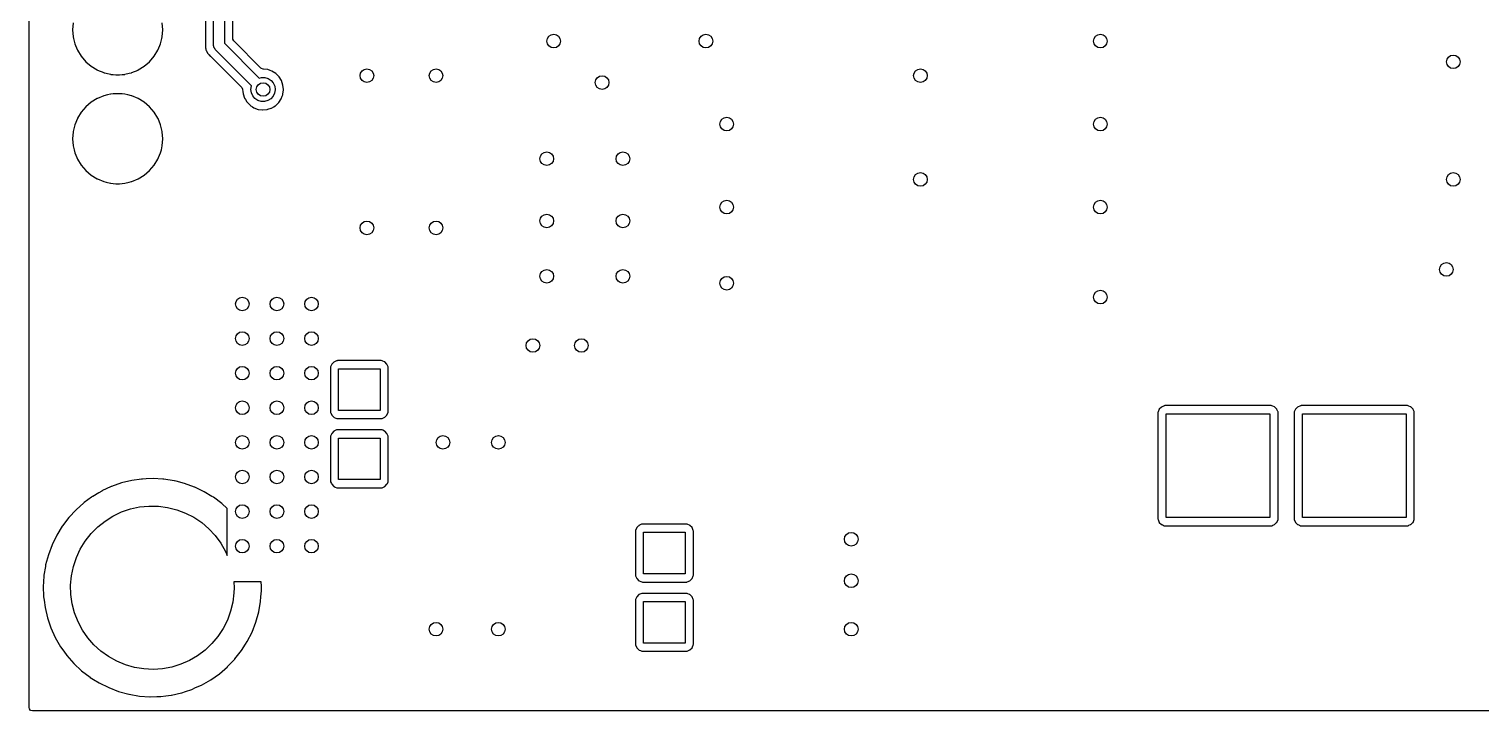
# Model space of a CAD drawing. Extents: x 0.02 to 3.18, y 0.02 to 2.78.
# Drawn here: x 0.022 to 2.12, y 0.022 to 1.007 of the extents above; entities that cross this region are included whole.
import ezdxf

# ---------------------------------------------------------------- set-up
doc = ezdxf.new("R2010")
doc.units = 0
doc.header["$MEASUREMENT"] = 0
doc.layers.add('BLACK', color=7, linetype='CONTINUOUS')

msp = doc.modelspace()

# ---------------------------------------------------------------- linework, layer by layer
at = {"layer": 'BLACK', "linetype": 'CONTINUOUS'}
for p, q in [((0.0218, 0.0268), (0.0218, 2.7732)), ((0.2767, 1.3272), (0.2767, 0.9864)), ((0.2885, 0.9836), (0.2885, 1.3298)), ((0.3043, 1.3265), (0.3043, 0.9869)), ((0.3161, 0.9938), (0.3161, 1.0741)), ((0.0856, 1.0165), (0.0848, 1.0063)), ((0.2152, 1.0063), (0.2144, 1.0165)), ((0.0848, 1.0063), (0.0856, 0.9961)), ((0.0856, 0.9961), (0.0857, 0.9959)), ((0.0857, 0.9959), (0.0857, 0.9959)), ((0.0857, 0.9959), (0.0862, 0.9938)), ((0.0862, 0.9938), (0.088, 0.9862)), ((0.088, 0.9862), (0.0881, 0.986)), ((0.2119, 0.986), (0.212, 0.9862)), ((0.212, 0.9862), (0.2138, 0.9938)), ((0.2138, 0.9938), (0.2143, 0.9959)), ((0.2143, 0.9959), (0.2144, 0.9961)), ((0.2143, 0.9959), (0.2143, 0.9959)), ((0.2144, 0.9961), (0.2152, 1.0063)), ((0.2767, 0.9864), (0.2766, 0.9859)), ((0.3043, 0.9869), (0.3546, 0.9365)), ((0.3162, 0.9928), (0.3161, 0.9938)), ((0.3176, 0.9903), (0.3162, 0.9928)), ((0.3569, 0.951), (0.3176, 0.9903)), ((0.0881, 0.986), (0.0881, 0.986)), ((0.0881, 0.986), (0.0915, 0.9777)), ((0.0915, 0.9777), (0.0919, 0.9767)), ((0.0919, 0.9767), (0.0973, 0.968)), ((0.0973, 0.968), (0.1039, 0.9602)), ((0.1961, 0.9602), (0.2027, 0.968)), ((0.2027, 0.968), (0.2081, 0.9767)), ((0.2081, 0.9767), (0.2085, 0.9777)), ((0.2085, 0.9777), (0.2119, 0.986)), ((0.2119, 0.986), (0.2119, 0.986)), ((0.2766, 0.9859), (0.2767, 0.9859)), ((0.2767, 0.9859), (0.2766, 0.9855)), ((0.2766, 0.9855), (0.2766, 0.9852)), ((0.2766, 0.9852), (0.2766, 0.9848)), ((0.2766, 0.9848), (0.2767, 0.9831)), ((0.2767, 0.9831), (0.2767, 0.9828)), ((0.2767, 0.9828), (0.2767, 0.9822)), ((0.2767, 0.9822), (0.2767, 0.982)), ((0.2767, 0.982), (0.2767, 0.9818)), ((0.2767, 0.9818), (0.2768, 0.9814)), ((0.2768, 0.9814), (0.2769, 0.9796)), ((0.2769, 0.9796), (0.277, 0.9792)), ((0.277, 0.9792), (0.2771, 0.9791)), ((0.2771, 0.9791), (0.2772, 0.9785)), ((0.2772, 0.9785), (0.2772, 0.9784)), ((0.2772, 0.9784), (0.2773, 0.978)), ((0.2773, 0.978), (0.278, 0.9763)), ((0.278, 0.9763), (0.2782, 0.976)), ((0.2782, 0.976), (0.2787, 0.9746)), ((0.2787, 0.9746), (0.2787, 0.9746)), ((0.2787, 0.9746), (0.2788, 0.9743)), ((0.2788, 0.9743), (0.279, 0.974)), ((0.279, 0.974), (0.2791, 0.9738)), ((0.2791, 0.9738), (0.2794, 0.9733)), ((0.2794, 0.9733), (0.2795, 0.9732)), ((0.2795, 0.9732), (0.2796, 0.9729)), ((0.2796, 0.9729), (0.2799, 0.9726)), ((0.2799, 0.9726), (0.2799, 0.9726)), ((0.2799, 0.9726), (0.2808, 0.9715)), ((0.2808, 0.9715), (0.2811, 0.9712)), ((0.2811, 0.9712), (0.2814, 0.9708)), ((0.2814, 0.9708), (0.2818, 0.9703)), ((0.2818, 0.9703), (0.2821, 0.9701)), ((0.2821, 0.9701), (0.2833, 0.9686)), ((0.2833, 0.9686), (0.2836, 0.9684)), ((0.2836, 0.9684), (0.2839, 0.9682)), ((0.2839, 0.9682), (0.2839, 0.9682)), ((0.2839, 0.9682), (0.2843, 0.9678)), ((0.2843, 0.9678), (0.3291, 0.9231)), ((0.2888, 0.9823), (0.2885, 0.9836)), ((0.289, 0.981), (0.2888, 0.9823)), ((0.2892, 0.9806), (0.289, 0.981)), ((0.2893, 0.9802), (0.2892, 0.9806)), ((0.2901, 0.9792), (0.2893, 0.9802)), ((0.2908, 0.978), (0.2901, 0.9792)), ((0.3434, 0.9255), (0.2908, 0.978)), ((0.1039, 0.9602), (0.1117, 0.9536)), ((0.1117, 0.9536), (0.1204, 0.9482)), ((0.1204, 0.9482), (0.1206, 0.9481)), ((0.1206, 0.9481), (0.1206, 0.9481)), ((0.1206, 0.9481), (0.1297, 0.9444)), ((0.1297, 0.9444), (0.1299, 0.9443)), ((0.1299, 0.9443), (0.1333, 0.9435)), ((0.1667, 0.9435), (0.1701, 0.9443)), ((0.1701, 0.9443), (0.1703, 0.9444)), ((0.1703, 0.9444), (0.1794, 0.9481)), ((0.1794, 0.9481), (0.1796, 0.9482)), ((0.1794, 0.9481), (0.1794, 0.9481)), ((0.1796, 0.9482), (0.1883, 0.9536)), ((0.1883, 0.9536), (0.1961, 0.9602)), ((0.3577, 0.9503), (0.3569, 0.951)), ((0.3602, 0.9496), (0.3577, 0.9503)), ((0.3602, 0.9495), (0.3602, 0.9496)), ((0.3605, 0.9495), (0.3602, 0.9495)), ((0.3665, 0.9488), (0.3605, 0.9495)), ((0.3605, 0.9495), (0.3605, 0.9495)), ((0.3667, 0.9488), (0.3665, 0.9488)), ((0.3665, 0.9488), (0.3665, 0.9488)), ((0.367, 0.9487), (0.3667, 0.9488)), ((0.3703, 0.9475), (0.367, 0.9487)), ((0.367, 0.9487), (0.367, 0.9487)), ((0.3729, 0.9465), (0.3703, 0.9475)), ((0.3785, 0.943), (0.3729, 0.9465)), ((0.1333, 0.9435), (0.1396, 0.942)), ((0.1396, 0.942), (0.1396, 0.942)), ((0.1396, 0.942), (0.1398, 0.9419)), ((0.1398, 0.9419), (0.1434, 0.9416)), ((0.1434, 0.9416), (0.1474, 0.9413)), ((0.1474, 0.9413), (0.1474, 0.9413)), ((0.1474, 0.9413), (0.1474, 0.9413)), ((0.1474, 0.9413), (0.1526, 0.9413)), ((0.1526, 0.9413), (0.1527, 0.9413)), ((0.1527, 0.9413), (0.1566, 0.9416)), ((0.1527, 0.9413), (0.1527, 0.9413)), ((0.1566, 0.9416), (0.1602, 0.9419)), ((0.1602, 0.9419), (0.1604, 0.942)), ((0.1604, 0.942), (0.1667, 0.9435)), ((0.1604, 0.942), (0.1604, 0.942)), ((0.3425, 0.9202), (0.3432, 0.9251)), ((0.3432, 0.9251), (0.3434, 0.9255)), ((0.3546, 0.9365), (0.3576, 0.9374)), ((0.3576, 0.9374), (0.3626, 0.9373)), ((0.3626, 0.9373), (0.3673, 0.9359)), ((0.3673, 0.9359), (0.3715, 0.9332)), ((0.3715, 0.9332), (0.3748, 0.9294)), ((0.3748, 0.9294), (0.3768, 0.9249)), ((0.3768, 0.9249), (0.3775, 0.92)), ((0.3831, 0.9383), (0.3785, 0.943)), ((0.3866, 0.9328), (0.3831, 0.9383)), ((0.3888, 0.9265), (0.3866, 0.9328)), ((0.3895, 0.92), (0.3888, 0.9265)), ((0.1204, 0.9069), (0.1117, 0.9016)), ((0.1206, 0.907), (0.1204, 0.9069)), ((0.1297, 0.9107), (0.1206, 0.907)), ((0.1206, 0.907), (0.1206, 0.907)), ((0.1299, 0.9108), (0.1297, 0.9107)), ((0.1297, 0.9107), (0.1297, 0.9107)), ((0.1352, 0.9121), (0.1299, 0.9108)), ((0.1396, 0.9132), (0.1352, 0.9121)), ((0.1398, 0.9132), (0.1396, 0.9132)), ((0.1396, 0.9132), (0.1396, 0.9132)), ((0.1434, 0.9135), (0.1398, 0.9132)), ((0.1474, 0.9138), (0.1434, 0.9135)), ((0.1526, 0.9138), (0.1474, 0.9138)), ((0.1474, 0.9138), (0.1474, 0.9138)), ((0.1474, 0.9138), (0.1474, 0.9138)), ((0.1527, 0.9138), (0.1526, 0.9138)), ((0.1566, 0.9135), (0.1527, 0.9138)), ((0.1527, 0.9138), (0.1527, 0.9138)), ((0.1602, 0.9132), (0.1566, 0.9135)), ((0.1604, 0.9132), (0.1602, 0.9132)), ((0.1648, 0.9121), (0.1604, 0.9132)), ((0.1604, 0.9132), (0.1604, 0.9132)), ((0.1701, 0.9108), (0.1648, 0.9121)), ((0.1703, 0.9107), (0.1701, 0.9108)), ((0.1794, 0.907), (0.1703, 0.9107)), ((0.1703, 0.9107), (0.1703, 0.9107)), ((0.1796, 0.9069), (0.1794, 0.907)), ((0.1794, 0.907), (0.1794, 0.907)), ((0.1883, 0.9016), (0.1796, 0.9069)), ((0.3291, 0.9231), (0.3304, 0.9206)), ((0.3304, 0.9206), (0.3305, 0.92)), ((0.3305, 0.92), (0.3308, 0.9172)), ((0.3308, 0.9172), (0.3311, 0.9139)), ((0.3311, 0.9139), (0.3332, 0.9076)), ((0.3332, 0.9076), (0.3333, 0.9074)), ((0.3333, 0.9074), (0.3345, 0.9055)), ((0.3345, 0.9055), (0.3366, 0.902)), ((0.3431, 0.9153), (0.3425, 0.9202)), ((0.3451, 0.9107), (0.3431, 0.9153)), ((0.3483, 0.9069), (0.3451, 0.9107)), ((0.3525, 0.9042), (0.3483, 0.9069)), ((0.3572, 0.9027), (0.3525, 0.9042)), ((0.3622, 0.9026), (0.3572, 0.9027)), ((0.367, 0.9039), (0.3622, 0.9026)), ((0.3712, 0.9065), (0.367, 0.9039)), ((0.3745, 0.9102), (0.3712, 0.9065)), ((0.3767, 0.9147), (0.3745, 0.9102)), ((0.3775, 0.9196), (0.3767, 0.9147)), ((0.3775, 0.92), (0.3775, 0.9196)), ((0.3826, 0.901), (0.3863, 0.9065)), ((0.3863, 0.9065), (0.3878, 0.9105)), ((0.3878, 0.9105), (0.3885, 0.9124)), ((0.3885, 0.9124), (0.3886, 0.9127)), ((0.3885, 0.9124), (0.3885, 0.9124)), ((0.3886, 0.9127), (0.3888, 0.9138)), ((0.3888, 0.9138), (0.3895, 0.919)), ((0.3895, 0.9192), (0.3895, 0.92)), ((0.3895, 0.919), (0.3895, 0.9192)), ((0.3895, 0.919), (0.3895, 0.919)), ((0.0973, 0.8871), (0.0919, 0.8784)), ((0.1039, 0.8949), (0.0973, 0.8871)), ((0.1117, 0.9016), (0.1039, 0.8949)), ((0.1961, 0.8949), (0.1883, 0.9016)), ((0.2027, 0.8871), (0.1961, 0.8949)), ((0.2081, 0.8784), (0.2027, 0.8871)), ((0.3366, 0.902), (0.3368, 0.9018)), ((0.3368, 0.9018), (0.3368, 0.9018)), ((0.3368, 0.9018), (0.3373, 0.9012)), ((0.3373, 0.9012), (0.3412, 0.8972)), ((0.3412, 0.8972), (0.3414, 0.8971)), ((0.3414, 0.8971), (0.3414, 0.8971)), ((0.3414, 0.8971), (0.3445, 0.895)), ((0.3445, 0.895), (0.3467, 0.8936)), ((0.3467, 0.8936), (0.3529, 0.8913)), ((0.3529, 0.8913), (0.3531, 0.8913)), ((0.3531, 0.8913), (0.3531, 0.8913)), ((0.3531, 0.8913), (0.3591, 0.8905)), ((0.3591, 0.8905), (0.3591, 0.8905)), ((0.3591, 0.8905), (0.3594, 0.8905)), ((0.3594, 0.8905), (0.3597, 0.8905)), ((0.3597, 0.8905), (0.3657, 0.891)), ((0.3597, 0.8905), (0.3597, 0.8905)), ((0.3657, 0.891), (0.3659, 0.8911)), ((0.3659, 0.8911), (0.3671, 0.8914)), ((0.3671, 0.8914), (0.3719, 0.893)), ((0.3719, 0.893), (0.3722, 0.8931)), ((0.3719, 0.893), (0.3719, 0.893)), ((0.3722, 0.8931), (0.3754, 0.895)), ((0.3754, 0.895), (0.3776, 0.8963)), ((0.3776, 0.8963), (0.3779, 0.8965)), ((0.3776, 0.8963), (0.3776, 0.8963)), ((0.3779, 0.8965), (0.3826, 0.901)), ((0.088, 0.8688), (0.0857, 0.8592)), ((0.0881, 0.8691), (0.088, 0.869)), ((0.088, 0.869), (0.088, 0.8688)), ((0.0918, 0.8782), (0.0881, 0.8691)), ((0.0919, 0.8784), (0.0918, 0.8782)), ((0.0918, 0.8782), (0.0918, 0.8782)), ((0.2082, 0.8782), (0.2081, 0.8784)), ((0.2119, 0.8691), (0.2082, 0.8782)), ((0.2082, 0.8782), (0.2082, 0.8782)), ((0.212, 0.869), (0.2119, 0.8691)), ((0.212, 0.8688), (0.212, 0.869)), ((0.2143, 0.8592), (0.212, 0.8688)), ((0.0856, 0.859), (0.0848, 0.8488)), ((0.0848, 0.8488), (0.0856, 0.8386)), ((0.0857, 0.8592), (0.0856, 0.859)), ((0.0857, 0.8592), (0.0857, 0.8592)), ((0.2144, 0.859), (0.2143, 0.8592)), ((0.2143, 0.8592), (0.2143, 0.8592)), ((0.2152, 0.8488), (0.2144, 0.859)), ((0.2144, 0.8386), (0.2152, 0.8488)), ((0.0856, 0.8386), (0.0857, 0.8384)), ((0.0857, 0.8384), (0.0857, 0.8384)), ((0.0857, 0.8384), (0.087, 0.8329)), ((0.087, 0.8329), (0.088, 0.8287)), ((0.088, 0.8287), (0.0881, 0.8285)), ((0.0881, 0.8285), (0.0881, 0.8285)), ((0.0881, 0.8285), (0.091, 0.8215)), ((0.091, 0.8215), (0.0919, 0.8192)), ((0.0919, 0.8192), (0.0973, 0.8105)), ((0.2027, 0.8105), (0.2081, 0.8192)), ((0.2081, 0.8192), (0.209, 0.8215)), ((0.209, 0.8215), (0.2119, 0.8285)), ((0.2119, 0.8285), (0.212, 0.8287)), ((0.2119, 0.8285), (0.2119, 0.8285)), ((0.212, 0.8287), (0.213, 0.8329)), ((0.213, 0.8329), (0.2143, 0.8384)), ((0.2143, 0.8384), (0.2144, 0.8386)), ((0.2143, 0.8384), (0.2143, 0.8384)), ((0.0973, 0.8105), (0.1039, 0.8027)), ((0.1039, 0.8027), (0.1117, 0.7961)), ((0.1883, 0.7961), (0.1961, 0.8027)), ((0.1961, 0.8027), (0.2027, 0.8105)), ((0.1117, 0.7961), (0.1204, 0.7907)), ((0.1204, 0.7907), (0.1206, 0.7907)), ((0.1206, 0.7907), (0.1206, 0.7907)), ((0.1206, 0.7907), (0.1297, 0.7869)), ((0.1297, 0.7869), (0.1299, 0.7868)), ((0.1299, 0.7868), (0.1333, 0.786)), ((0.1333, 0.786), (0.1396, 0.7845)), ((0.1396, 0.7845), (0.1396, 0.7845)), ((0.1396, 0.7845), (0.1398, 0.7844)), ((0.1398, 0.7844), (0.1434, 0.7842)), ((0.1434, 0.7842), (0.1474, 0.7838)), ((0.1474, 0.7838), (0.1474, 0.7838)), ((0.1474, 0.7838), (0.1474, 0.7838)), ((0.1474, 0.7838), (0.1526, 0.7838)), ((0.1526, 0.7838), (0.1527, 0.7838)), ((0.1527, 0.7838), (0.1566, 0.7842)), ((0.1527, 0.7838), (0.1527, 0.7838)), ((0.1566, 0.7842), (0.1602, 0.7844)), ((0.1602, 0.7844), (0.1604, 0.7845)), ((0.1604, 0.7845), (0.1667, 0.786)), ((0.1604, 0.7845), (0.1604, 0.7845)), ((0.1667, 0.786), (0.1701, 0.7868)), ((0.1701, 0.7868), (0.1703, 0.7869)), ((0.1703, 0.7869), (0.1794, 0.7907)), ((0.1794, 0.7907), (0.1794, 0.7907)), ((0.1794, 0.7907), (0.1796, 0.7907)), ((0.1796, 0.7907), (0.1883, 0.7961)), ((0.4623, 0.5261), (0.4592, 0.523)), ((0.4663, 0.5279), (0.4623, 0.5261)), ((0.4669, 0.528), (0.4663, 0.5279)), ((0.4672, 0.528), (0.4669, 0.528)), ((0.4674, 0.5281), (0.4672, 0.528)), ((0.4672, 0.528), (0.4672, 0.528)), ((0.5309, 0.5281), (0.4674, 0.5281)), ((0.5319, 0.5279), (0.5309, 0.5281)), ((0.5332, 0.5274), (0.5319, 0.5279)), ((0.5355, 0.5263), (0.5332, 0.5274)), ((0.5359, 0.5262), (0.5355, 0.5263)), ((0.5355, 0.5263), (0.5355, 0.5263)), ((0.5391, 0.523), (0.5359, 0.5262)), ((0.4574, 0.519), (0.4573, 0.518)), ((0.4573, 0.518), (0.4573, 0.4545)), ((0.4592, 0.523), (0.4574, 0.519)), ((0.4691, 0.4562), (0.4691, 0.5162)), ((0.4691, 0.5162), (0.5291, 0.5162)), ((0.5291, 0.5162), (0.5291, 0.4562)), ((0.5408, 0.519), (0.5391, 0.523)), ((0.541, 0.518), (0.5408, 0.519)), ((0.541, 0.4545), (0.541, 0.518)), ((1.6622, 0.4629), (1.6582, 0.4611)), ((1.6628, 0.463), (1.6622, 0.4629)), ((1.6631, 0.463), (1.6628, 0.463)), ((1.6632, 0.4631), (1.6631, 0.463)), ((1.6631, 0.463), (1.6631, 0.463)), ((1.8168, 0.4631), (1.6632, 0.4631)), ((1.8178, 0.4629), (1.8168, 0.4631)), ((1.819, 0.4624), (1.8178, 0.4629)), ((1.8214, 0.4613), (1.819, 0.4624)), ((1.8591, 0.4629), (1.855, 0.4611)), ((1.8597, 0.463), (1.8591, 0.4629)), ((1.8599, 0.463), (1.8597, 0.463)), ((1.8601, 0.4631), (1.8599, 0.463)), ((1.8599, 0.463), (1.8599, 0.463)), ((2.0136, 0.4631), (1.8601, 0.4631)), ((2.0146, 0.4629), (2.0136, 0.4631)), ((2.0159, 0.4624), (2.0146, 0.4629)), ((2.0182, 0.4613), (2.0159, 0.4624)), ((0.4573, 0.4545), (0.4574, 0.4534)), ((0.4574, 0.4534), (0.4576, 0.4531)), ((0.4576, 0.4531), (0.4576, 0.4531)), ((0.4576, 0.4531), (0.4577, 0.4528)), ((0.4577, 0.4528), (0.4592, 0.4494)), ((0.4592, 0.4494), (0.4623, 0.4463)), ((0.4623, 0.4463), (0.4628, 0.4461)), ((0.4628, 0.4461), (0.4628, 0.4461)), ((0.4628, 0.4461), (0.4651, 0.4451)), ((0.4651, 0.4451), (0.4664, 0.4445)), ((0.4664, 0.4445), (0.4674, 0.4444)), ((0.4674, 0.4444), (0.5309, 0.4444)), ((0.5291, 0.4562), (0.4691, 0.4562)), ((0.5309, 0.4444), (0.531, 0.4444)), ((0.531, 0.4444), (0.531, 0.4444)), ((0.531, 0.4444), (0.5313, 0.4444)), ((0.5313, 0.4444), (0.5319, 0.4445)), ((0.5319, 0.4445), (0.536, 0.4463)), ((0.536, 0.4463), (0.5391, 0.4494)), ((0.5391, 0.4494), (0.5408, 0.4535)), ((0.5408, 0.4535), (0.541, 0.4545)), ((1.6533, 0.454), (1.6532, 0.453)), ((1.6532, 0.453), (1.6532, 0.2995)), ((1.6551, 0.458), (1.6533, 0.454)), ((1.6582, 0.4611), (1.6551, 0.458)), ((1.665, 0.3012), (1.665, 0.4512)), ((1.665, 0.4512), (1.815, 0.4512)), ((1.815, 0.4512), (1.815, 0.3012)), ((1.8218, 0.4612), (1.8214, 0.4613)), ((1.8214, 0.4613), (1.8214, 0.4613)), ((1.8249, 0.458), (1.8218, 0.4612)), ((1.8251, 0.4576), (1.8249, 0.458)), ((1.8265, 0.4545), (1.8251, 0.4576)), ((1.8267, 0.454), (1.8265, 0.4545)), ((1.8268, 0.453), (1.8267, 0.454)), ((1.8268, 0.2995), (1.8268, 0.453)), ((1.8501, 0.454), (1.85, 0.453)), ((1.85, 0.453), (1.85, 0.2995)), ((1.8519, 0.458), (1.8501, 0.454)), ((1.855, 0.4611), (1.8519, 0.458)), ((1.8619, 0.3012), (1.8619, 0.4512)), ((1.8619, 0.4512), (2.0118, 0.4512)), ((2.0118, 0.4512), (2.0118, 0.3012)), ((2.0187, 0.4612), (2.0182, 0.4613)), ((2.0182, 0.4613), (2.0182, 0.4613)), ((2.0218, 0.458), (2.0187, 0.4612)), ((2.022, 0.4576), (2.0218, 0.458)), ((2.0234, 0.4545), (2.022, 0.4576)), ((2.0236, 0.454), (2.0234, 0.4545)), ((2.0237, 0.453), (2.0236, 0.454)), ((2.0237, 0.2995), (2.0237, 0.453)), ((0.4592, 0.423), (0.4574, 0.419)), ((0.4623, 0.4261), (0.4592, 0.423)), ((0.4663, 0.4279), (0.4623, 0.4261)), ((0.4669, 0.428), (0.4663, 0.4279)), ((0.4672, 0.428), (0.4669, 0.428)), ((0.4674, 0.4281), (0.4672, 0.428)), ((0.4672, 0.428), (0.4672, 0.428)), ((0.5309, 0.4281), (0.4674, 0.4281)), ((0.5319, 0.4279), (0.5309, 0.4281)), ((0.5332, 0.4274), (0.5319, 0.4279)), ((0.5355, 0.4263), (0.5332, 0.4274)), ((0.5359, 0.4262), (0.5355, 0.4263)), ((0.5355, 0.4263), (0.5355, 0.4263)), ((0.5391, 0.423), (0.5359, 0.4262)), ((0.5408, 0.419), (0.5391, 0.423)), ((0.4574, 0.419), (0.4573, 0.418)), ((0.4573, 0.418), (0.4573, 0.3545)), ((0.4691, 0.3562), (0.4691, 0.4162)), ((0.4691, 0.4162), (0.5291, 0.4162)), ((0.5291, 0.4162), (0.5291, 0.3562)), ((0.541, 0.418), (0.5408, 0.419)), ((0.541, 0.3545), (0.541, 0.418)), ((0.1842, 0.3568), (0.1705, 0.3549)), ((0.1856, 0.357), (0.1842, 0.3568)), ((0.1857, 0.357), (0.1856, 0.357)), ((0.1856, 0.357), (0.1856, 0.357)), ((0.1909, 0.3573), (0.1857, 0.357)), ((0.201, 0.3577), (0.1909, 0.3573)), ((0.2011, 0.3577), (0.201, 0.3577)), ((0.201, 0.3577), (0.201, 0.3577)), ((0.2152, 0.3569), (0.2011, 0.3577)), ((0.2164, 0.3568), (0.2152, 0.3569)), ((0.2165, 0.3568), (0.2164, 0.3568)), ((0.2164, 0.3568), (0.2164, 0.3568)), ((0.2317, 0.3545), (0.2165, 0.3568)), ((0.1227, 0.3372), (0.1138, 0.332)), ((0.1269, 0.3397), (0.1227, 0.3372)), ((0.1271, 0.3398), (0.1269, 0.3397)), ((0.1407, 0.3461), (0.1271, 0.3398)), ((0.1271, 0.3398), (0.1271, 0.3398)), ((0.1409, 0.3462), (0.1407, 0.3461)), ((0.1555, 0.3513), (0.1409, 0.3462)), ((0.1705, 0.3549), (0.1555, 0.3513)), ((0.2318, 0.3544), (0.2317, 0.3545)), ((0.2317, 0.3545), (0.2317, 0.3545)), ((0.2343, 0.3538), (0.2318, 0.3544)), ((0.2318, 0.3544), (0.2318, 0.3544)), ((0.2466, 0.3506), (0.2343, 0.3538)), ((0.2467, 0.3506), (0.2466, 0.3506)), ((0.261, 0.3454), (0.2467, 0.3506)), ((0.2467, 0.3506), (0.2467, 0.3506)), ((0.2611, 0.3454), (0.261, 0.3454)), ((0.261, 0.3454), (0.261, 0.3454)), ((0.2612, 0.3453), (0.2611, 0.3454)), ((0.2631, 0.3444), (0.2612, 0.3453)), ((0.2612, 0.3453), (0.2612, 0.3453)), ((0.275, 0.3387), (0.2631, 0.3444)), ((0.2751, 0.3386), (0.275, 0.3387)), ((0.2861, 0.332), (0.2751, 0.3386)), ((0.2751, 0.3386), (0.2751, 0.3386)), ((0.4573, 0.3545), (0.4574, 0.3534)), ((0.4574, 0.3534), (0.4576, 0.3531)), ((0.4576, 0.3531), (0.4576, 0.3531)), ((0.4576, 0.3531), (0.4587, 0.3506)), ((0.4587, 0.3506), (0.4592, 0.3494)), ((0.4592, 0.3494), (0.4623, 0.3463)), ((0.4623, 0.3463), (0.4628, 0.3461)), ((0.4628, 0.3461), (0.4628, 0.3461)), ((0.4628, 0.3461), (0.4643, 0.3454)), ((0.4643, 0.3454), (0.4664, 0.3445)), ((0.4664, 0.3445), (0.4674, 0.3444)), ((0.4674, 0.3444), (0.5309, 0.3444)), ((0.5291, 0.3562), (0.4691, 0.3562)), ((0.5309, 0.3444), (0.531, 0.3444)), ((0.531, 0.3444), (0.531, 0.3444)), ((0.531, 0.3444), (0.5313, 0.3444)), ((0.5313, 0.3444), (0.5319, 0.3445)), ((0.5319, 0.3445), (0.536, 0.3463)), ((0.536, 0.3463), (0.5391, 0.3494)), ((0.5391, 0.3494), (0.5396, 0.3506)), ((0.5396, 0.3506), (0.5407, 0.3531)), ((0.5407, 0.3531), (0.5408, 0.3535)), ((0.5408, 0.3535), (0.541, 0.3545)), ((0.1011, 0.3228), (0.0898, 0.3127)), ((0.1012, 0.3229), (0.1011, 0.3228)), ((0.1011, 0.3228), (0.1011, 0.3228)), ((0.1013, 0.323), (0.1012, 0.3229)), ((0.1121, 0.3308), (0.1013, 0.323)), ((0.1013, 0.323), (0.1013, 0.323)), ((0.1137, 0.3319), (0.1121, 0.3308)), ((0.1138, 0.332), (0.1137, 0.3319)), ((0.1138, 0.332), (0.1138, 0.332)), ((0.1682, 0.3138), (0.1815, 0.3167)), ((0.1815, 0.3167), (0.1951, 0.318)), ((0.1951, 0.318), (0.2087, 0.3178)), ((0.2087, 0.3178), (0.2221, 0.316)), ((0.2221, 0.316), (0.2353, 0.3127)), ((0.2882, 0.3307), (0.2861, 0.332)), ((0.3005, 0.3215), (0.2882, 0.3307)), ((0.3083, 0.3144), (0.3005, 0.3215)), ((0.0791, 0.3013), (0.0701, 0.2894)), ((0.0792, 0.3014), (0.0791, 0.3013)), ((0.0897, 0.3127), (0.0792, 0.3014)), ((0.0898, 0.3127), (0.0897, 0.3127)), ((0.121, 0.2878), (0.1316, 0.2963)), ((0.1316, 0.2963), (0.1431, 0.3035)), ((0.1431, 0.3035), (0.1554, 0.3094)), ((0.1554, 0.3094), (0.1682, 0.3138)), ((0.2353, 0.3127), (0.248, 0.3079)), ((0.248, 0.3079), (0.2601, 0.3017)), ((0.2601, 0.3017), (0.2714, 0.2941)), ((0.2714, 0.2941), (0.2817, 0.2852)), ((0.3083, 0.2467), (0.3083, 0.3144)), ((1.6532, 0.2995), (1.6533, 0.2984)), ((1.6533, 0.2984), (1.6551, 0.2944)), ((1.6551, 0.2944), (1.6582, 0.2913)), ((1.815, 0.3012), (1.665, 0.3012)), ((1.8223, 0.2918), (1.8246, 0.2941)), ((1.8246, 0.2941), (1.8249, 0.2944)), ((1.8249, 0.2944), (1.8267, 0.2985)), ((1.8267, 0.2985), (1.8268, 0.2995)), ((1.85, 0.2995), (1.8501, 0.2984)), ((1.8501, 0.2984), (1.8519, 0.2944)), ((1.8519, 0.2944), (1.8551, 0.2913)), ((2.0118, 0.3012), (1.8619, 0.3012)), ((2.0192, 0.2918), (2.0215, 0.2941)), ((2.0215, 0.2941), (2.0218, 0.2944)), ((2.0218, 0.2944), (2.0236, 0.2985)), ((2.0236, 0.2985), (2.0237, 0.2995)), ((0.0618, 0.276), (0.0551, 0.2621)), ((0.0699, 0.2891), (0.0618, 0.276)), ((0.0701, 0.2894), (0.0699, 0.2891)), ((0.103, 0.2674), (0.1114, 0.2781)), ((0.1114, 0.2781), (0.121, 0.2878)), ((0.2817, 0.2852), (0.291, 0.2753)), ((0.291, 0.2753), (0.2991, 0.2643)), ((0.8983, 0.2828), (0.8982, 0.2818)), ((0.8982, 0.2818), (0.8982, 0.2182)), ((0.9001, 0.2868), (0.8983, 0.2828)), ((0.9023, 0.289), (0.9001, 0.2868)), ((0.9029, 0.2896), (0.9023, 0.289)), ((0.9032, 0.2899), (0.9029, 0.2896)), ((0.9029, 0.2896), (0.9029, 0.2896)), ((0.9059, 0.2911), (0.9032, 0.2899)), ((0.9069, 0.2916), (0.9059, 0.2911)), ((0.9072, 0.2917), (0.9069, 0.2916)), ((0.9069, 0.2916), (0.9069, 0.2916)), ((0.9078, 0.2918), (0.9072, 0.2917)), ((0.9081, 0.2918), (0.9078, 0.2918)), ((0.9082, 0.2918), (0.9081, 0.2918)), ((0.9081, 0.2918), (0.9081, 0.2918)), ((0.9718, 0.2918), (0.9082, 0.2918)), ((0.91, 0.22), (0.91, 0.28)), ((0.91, 0.28), (0.97, 0.28)), ((0.97, 0.28), (0.97, 0.22)), ((0.9728, 0.2917), (0.9718, 0.2918)), ((0.9737, 0.2913), (0.9728, 0.2917)), ((0.9764, 0.2901), (0.9737, 0.2913)), ((0.9768, 0.2899), (0.9764, 0.2901)), ((0.9764, 0.2901), (0.9764, 0.2901)), ((0.9799, 0.2868), (0.9768, 0.2899)), ((0.9817, 0.2828), (0.9799, 0.2868)), ((0.9818, 0.2818), (0.9817, 0.2828)), ((0.9818, 0.2182), (0.9818, 0.2818)), ((1.6582, 0.2913), (1.6586, 0.2911)), ((1.6586, 0.2911), (1.6586, 0.2911)), ((1.6586, 0.2911), (1.6609, 0.2901)), ((1.6609, 0.2901), (1.6622, 0.2895)), ((1.6622, 0.2895), (1.6632, 0.2894)), ((1.6632, 0.2894), (1.8168, 0.2894)), ((1.8168, 0.2894), (1.8169, 0.2894)), ((1.8169, 0.2894), (1.8169, 0.2894)), ((1.8169, 0.2894), (1.8172, 0.2894)), ((1.8172, 0.2894), (1.8178, 0.2895)), ((1.8178, 0.2895), (1.8191, 0.2901)), ((1.8191, 0.2901), (1.8214, 0.2911)), ((1.8214, 0.2911), (1.8218, 0.2913)), ((1.8218, 0.2913), (1.8223, 0.2918)), ((1.8551, 0.2913), (1.8555, 0.2911)), ((1.8555, 0.2911), (1.8555, 0.2911)), ((1.8555, 0.2911), (1.8577, 0.2901)), ((1.8577, 0.2901), (1.8591, 0.2895)), ((1.8591, 0.2895), (1.8601, 0.2894)), ((1.8601, 0.2894), (2.0136, 0.2894)), ((2.0136, 0.2894), (2.0137, 0.2894)), ((2.0137, 0.2894), (2.0137, 0.2894)), ((2.0137, 0.2894), (2.0141, 0.2894)), ((2.0141, 0.2894), (2.0146, 0.2895)), ((2.0146, 0.2895), (2.016, 0.2901)), ((2.016, 0.2901), (2.0183, 0.2911)), ((2.0183, 0.2911), (2.0187, 0.2913)), ((2.0187, 0.2913), (2.0192, 0.2918)), ((0.0551, 0.2621), (0.0497, 0.2477)), ((0.0902, 0.2435), (0.0959, 0.2558)), ((0.0959, 0.2558), (0.103, 0.2674)), ((0.2991, 0.2643), (0.3058, 0.2525)), ((0.3058, 0.2525), (0.3083, 0.2467)), ((0.0458, 0.2328), (0.0454, 0.2306)), ((0.0497, 0.2477), (0.0458, 0.2328)), ((0.0859, 0.2306), (0.0902, 0.2435)), ((0.0433, 0.2175), (0.0427, 0.2082)), ((0.0434, 0.2182), (0.0433, 0.2176)), ((0.0433, 0.2176), (0.0433, 0.2175)), ((0.0433, 0.2175), (0.0433, 0.2175)), ((0.0454, 0.2306), (0.0434, 0.2182)), ((0.0819, 0.2037), (0.0832, 0.2173)), ((0.0832, 0.2173), (0.0859, 0.2306)), ((0.8982, 0.2182), (0.8983, 0.2172)), ((0.8983, 0.2172), (0.9001, 0.2132)), ((0.9001, 0.2132), (0.9032, 0.2101)), ((0.9032, 0.2101), (0.9036, 0.2099)), ((0.9036, 0.2099), (0.9036, 0.2099)), ((0.9036, 0.2099), (0.906, 0.2088)), ((0.97, 0.22), (0.91, 0.22)), ((0.9728, 0.2083), (0.9768, 0.2101)), ((0.9768, 0.2101), (0.9799, 0.2132)), ((0.9799, 0.2132), (0.9817, 0.2172)), ((0.9817, 0.2172), (0.9818, 0.2182)), ((0.0427, 0.2082), (0.0423, 0.2022)), ((0.0423, 0.2022), (0.0429, 0.1868)), ((0.0823, 0.1901), (0.0819, 0.2037)), ((0.0842, 0.1767), (0.0823, 0.1901)), ((0.3179, 0.1926), (0.3162, 0.1791)), ((0.3573, 0.2085), (0.3176, 0.2085)), ((0.3176, 0.2085), (0.3181, 0.2)), ((0.3181, 0.2), (0.3179, 0.1926)), ((0.357, 0.1868), (0.3576, 0.1955)), ((0.3576, 0.2022), (0.3573, 0.2085)), ((0.3577, 0.2), (0.3576, 0.2022)), ((0.3576, 0.1956), (0.3577, 0.2)), ((0.3576, 0.1955), (0.3576, 0.1956)), ((0.3576, 0.1955), (0.3576, 0.1955)), ((0.9032, 0.1899), (0.9001, 0.1868)), ((0.9072, 0.1917), (0.9032, 0.1899)), ((0.906, 0.2088), (0.9072, 0.2083)), ((0.9072, 0.2083), (0.9082, 0.2082)), ((0.9078, 0.1918), (0.9072, 0.1917)), ((0.9081, 0.1918), (0.9078, 0.1918)), ((0.9082, 0.1918), (0.9081, 0.1918)), ((0.9081, 0.1918), (0.9081, 0.1918)), ((0.9082, 0.2082), (0.9718, 0.2082)), ((0.9718, 0.1918), (0.9082, 0.1918)), ((0.9718, 0.2082), (0.9719, 0.2082)), ((0.9728, 0.1917), (0.9718, 0.1918)), ((0.9719, 0.2082), (0.9719, 0.2082)), ((0.9719, 0.2082), (0.9722, 0.2082)), ((0.9722, 0.2082), (0.9728, 0.2083)), ((0.974, 0.1912), (0.9728, 0.1917)), ((0.9764, 0.1901), (0.974, 0.1912)), ((0.9768, 0.1899), (0.9764, 0.1901)), ((0.9764, 0.1901), (0.9764, 0.1901)), ((0.9799, 0.1868), (0.9768, 0.1899)), ((0.0429, 0.1868), (0.0429, 0.1867)), ((0.0429, 0.1867), (0.0429, 0.1867)), ((0.0429, 0.1867), (0.0435, 0.1818)), ((0.0435, 0.1818), (0.0449, 0.1715)), ((0.0449, 0.1715), (0.0484, 0.1565)), ((0.0877, 0.1635), (0.0842, 0.1767)), ((0.3162, 0.1791), (0.3131, 0.1659)), ((0.3538, 0.1651), (0.3564, 0.1802)), ((0.3564, 0.1802), (0.357, 0.1868)), ((0.8983, 0.1828), (0.8982, 0.1818)), ((0.8982, 0.1818), (0.8982, 0.1182)), ((0.9001, 0.1868), (0.8983, 0.1828)), ((0.91, 0.12), (0.91, 0.18)), ((0.91, 0.18), (0.97, 0.18)), ((0.97, 0.18), (0.97, 0.12)), ((0.9817, 0.1828), (0.9799, 0.1868)), ((0.9818, 0.1818), (0.9817, 0.1828)), ((0.9818, 0.1182), (0.9818, 0.1818)), ((0.0484, 0.1565), (0.0485, 0.1564)), ((0.0485, 0.1564), (0.0485, 0.1564)), ((0.0485, 0.1564), (0.0533, 0.1421)), ((0.0926, 0.1508), (0.0877, 0.1635)), ((0.099, 0.1388), (0.0926, 0.1508)), ((0.3084, 0.1531), (0.3023, 0.1409)), ((0.3131, 0.1659), (0.3084, 0.1531)), ((0.3441, 0.1359), (0.3496, 0.1502)), ((0.3496, 0.1502), (0.3538, 0.1651)), ((0.0533, 0.1421), (0.0533, 0.1421)), ((0.0533, 0.1421), (0.0534, 0.1419)), ((0.0534, 0.1419), (0.0597, 0.1279)), ((0.0597, 0.1279), (0.0675, 0.1146)), ((0.1067, 0.1276), (0.099, 0.1388)), ((0.1156, 0.1174), (0.1067, 0.1276)), ((0.2948, 0.1296), (0.2861, 0.1191)), ((0.3023, 0.1409), (0.2948, 0.1296)), ((0.3371, 0.1221), (0.3441, 0.1359)), ((0.0675, 0.1146), (0.0675, 0.1145)), ((0.0675, 0.1145), (0.0675, 0.1145)), ((0.0675, 0.1145), (0.072, 0.1082)), ((0.072, 0.1082), (0.0764, 0.1021)), ((0.1257, 0.1082), (0.1156, 0.1174)), ((0.1367, 0.1003), (0.1257, 0.1082)), ((0.2762, 0.1098), (0.2654, 0.1016)), ((0.2861, 0.1191), (0.2762, 0.1098)), ((0.3233, 0.102), (0.3288, 0.109)), ((0.3288, 0.109), (0.3289, 0.1091)), ((0.3288, 0.109), (0.3288, 0.109)), ((0.3289, 0.1092), (0.3347, 0.1182)), ((0.3289, 0.1091), (0.3289, 0.1092)), ((0.3289, 0.1092), (0.3289, 0.1092)), ((0.3347, 0.1182), (0.337, 0.122)), ((0.337, 0.122), (0.3371, 0.1221)), ((0.337, 0.122), (0.337, 0.122)), ((0.8982, 0.1182), (0.8983, 0.1172)), ((0.8983, 0.1172), (0.9001, 0.1132)), ((0.9001, 0.1132), (0.9032, 0.1101)), ((0.9032, 0.1101), (0.9036, 0.1099)), ((0.9036, 0.1099), (0.9036, 0.1099)), ((0.9036, 0.1099), (0.9054, 0.1091)), ((0.9054, 0.1091), (0.9072, 0.1083)), ((0.9072, 0.1083), (0.9082, 0.1082)), ((0.9082, 0.1082), (0.9718, 0.1082)), ((0.97, 0.12), (0.91, 0.12)), ((0.9718, 0.1082), (0.9719, 0.1082)), ((0.9719, 0.1082), (0.9719, 0.1082)), ((0.9719, 0.1082), (0.9722, 0.1082)), ((0.9722, 0.1082), (0.9728, 0.1083)), ((0.9728, 0.1083), (0.9768, 0.1101)), ((0.9768, 0.1101), (0.9799, 0.1132)), ((0.9799, 0.1132), (0.9806, 0.1147)), ((0.9806, 0.1147), (0.9816, 0.1169)), ((0.9816, 0.1169), (0.9817, 0.1172)), ((0.9817, 0.1172), (0.9818, 0.1182)), ((0.0764, 0.1021), (0.0866, 0.0905)), ((0.0866, 0.0905), (0.0978, 0.0799)), ((0.1486, 0.0937), (0.1367, 0.1003)), ((0.1612, 0.0885), (0.1486, 0.0937)), ((0.1742, 0.0847), (0.1612, 0.0885)), ((0.1877, 0.0825), (0.1742, 0.0847)), ((0.2282, 0.0853), (0.2148, 0.0828)), ((0.2412, 0.0893), (0.2282, 0.0853)), ((0.2536, 0.0948), (0.2412, 0.0893)), ((0.2654, 0.1016), (0.2536, 0.0948)), ((0.2971, 0.0757), (0.3087, 0.0858)), ((0.3087, 0.0858), (0.3088, 0.0859)), ((0.3088, 0.0859), (0.3193, 0.0969)), ((0.3088, 0.0859), (0.3088, 0.0859)), ((0.3193, 0.0969), (0.3194, 0.097)), ((0.3194, 0.097), (0.3233, 0.102)), ((0.0978, 0.0799), (0.11, 0.0705)), ((0.11, 0.0705), (0.1101, 0.0704)), ((0.1101, 0.0704), (0.1101, 0.0704)), ((0.1101, 0.0704), (0.1148, 0.0675)), ((0.1148, 0.0675), (0.1231, 0.0623)), ((0.2012, 0.0819), (0.1877, 0.0825)), ((0.2148, 0.0828), (0.2012, 0.0819)), ((0.2712, 0.0593), (0.2844, 0.0668)), ((0.2844, 0.0668), (0.2845, 0.0669)), ((0.2844, 0.0668), (0.2844, 0.0668)), ((0.2845, 0.0669), (0.2971, 0.0757)), ((0.1231, 0.0623), (0.1369, 0.0555)), ((0.1369, 0.0555), (0.1513, 0.05)), ((0.1513, 0.05), (0.1661, 0.046)), ((0.1661, 0.046), (0.1663, 0.046)), ((0.1663, 0.046), (0.1663, 0.046)), ((0.1663, 0.046), (0.1812, 0.0434)), ((0.1812, 0.0434), (0.1812, 0.0434)), ((0.1812, 0.0434), (0.1813, 0.0434)), ((0.1813, 0.0434), (0.1815, 0.0434)), ((0.1815, 0.0434), (0.1815, 0.0434)), ((0.1815, 0.0434), (0.1966, 0.0424)), ((0.1966, 0.0424), (0.1966, 0.0424)), ((0.1966, 0.0424), (0.1967, 0.0423)), ((0.1967, 0.0423), (0.2067, 0.0426)), ((0.2067, 0.0426), (0.212, 0.0428)), ((0.212, 0.0428), (0.212, 0.0428)), ((0.212, 0.0428), (0.2121, 0.0428)), ((0.2121, 0.0428), (0.2122, 0.0428)), ((0.2122, 0.0428), (0.2195, 0.0437)), ((0.2122, 0.0428), (0.2122, 0.0428)), ((0.2195, 0.0437), (0.2274, 0.0447)), ((0.2274, 0.0447), (0.2275, 0.0447)), ((0.2275, 0.0447), (0.2423, 0.0481)), ((0.2275, 0.0447), (0.2275, 0.0447)), ((0.2423, 0.0481), (0.2423, 0.0481)), ((0.2423, 0.0481), (0.2424, 0.0481)), ((0.2424, 0.0481), (0.2481, 0.05)), ((0.2481, 0.05), (0.2569, 0.0529)), ((0.2569, 0.0529), (0.257, 0.053)), ((0.2569, 0.0529), (0.2569, 0.0529)), ((0.257, 0.053), (0.2626, 0.0555)), ((0.2626, 0.0555), (0.271, 0.0592)), ((0.271, 0.0592), (0.271, 0.0592)), ((0.271, 0.0592), (0.2711, 0.0592)), ((0.2711, 0.0592), (0.2712, 0.0593)), ((0.0223, 0.0247), (0.0218, 0.0268)), ((0.0241, 0.0226), (0.0223, 0.0247)), ((0.0268, 0.0218), (0.0241, 0.0226)), ((3.1732, 0.0218), (0.0268, 0.0218))]:
    msp.add_line(p, q, dxfattribs=at)
at = {"layer": 'BLACK'}
for centre in [(0.78, 0.99), (1, 0.99), (1.57, 0.99), (2.08, 0.96), (0.51, 0.94), (0.61, 0.94), (1.31, 0.94), (0.36, 0.92), (0.85, 0.93), (1.03, 0.87), (1.57, 0.87), (0.77, 0.82), (0.88, 0.82), (1.31, 0.79), (2.08, 0.79), (1.03, 0.75), (1.57, 0.75), (0.77, 0.73), (0.88, 0.73), (0.51, 0.72), (0.61, 0.72), (0.77, 0.65), (0.88, 0.65), (2.07, 0.66), (1.03, 0.64), (1.57, 0.62), (0.33, 0.61), (0.38, 0.61), (0.43, 0.61), (0.33, 0.56), (0.38, 0.56), (0.43, 0.56), (0.75, 0.55), (0.82, 0.55), (0.33, 0.51), (0.38, 0.51), (0.43, 0.51), (0.33, 0.46), (0.38, 0.46), (0.43, 0.46), (0.33, 0.41), (0.38, 0.41), (0.43, 0.41), (0.62, 0.41), (0.7, 0.41), (0.33, 0.36), (0.38, 0.36), (0.43, 0.36), (0.33, 0.31), (0.38, 0.31), (0.43, 0.31), (1.21, 0.27), (0.33, 0.26), (0.38, 0.26), (0.43, 0.26), (1.21, 0.21), (0.61, 0.14), (0.7, 0.14), (1.21, 0.14)]:
    msp.add_circle(centre, 0.00984, dxfattribs=at)

doc.saveas('drawing.dxf')
